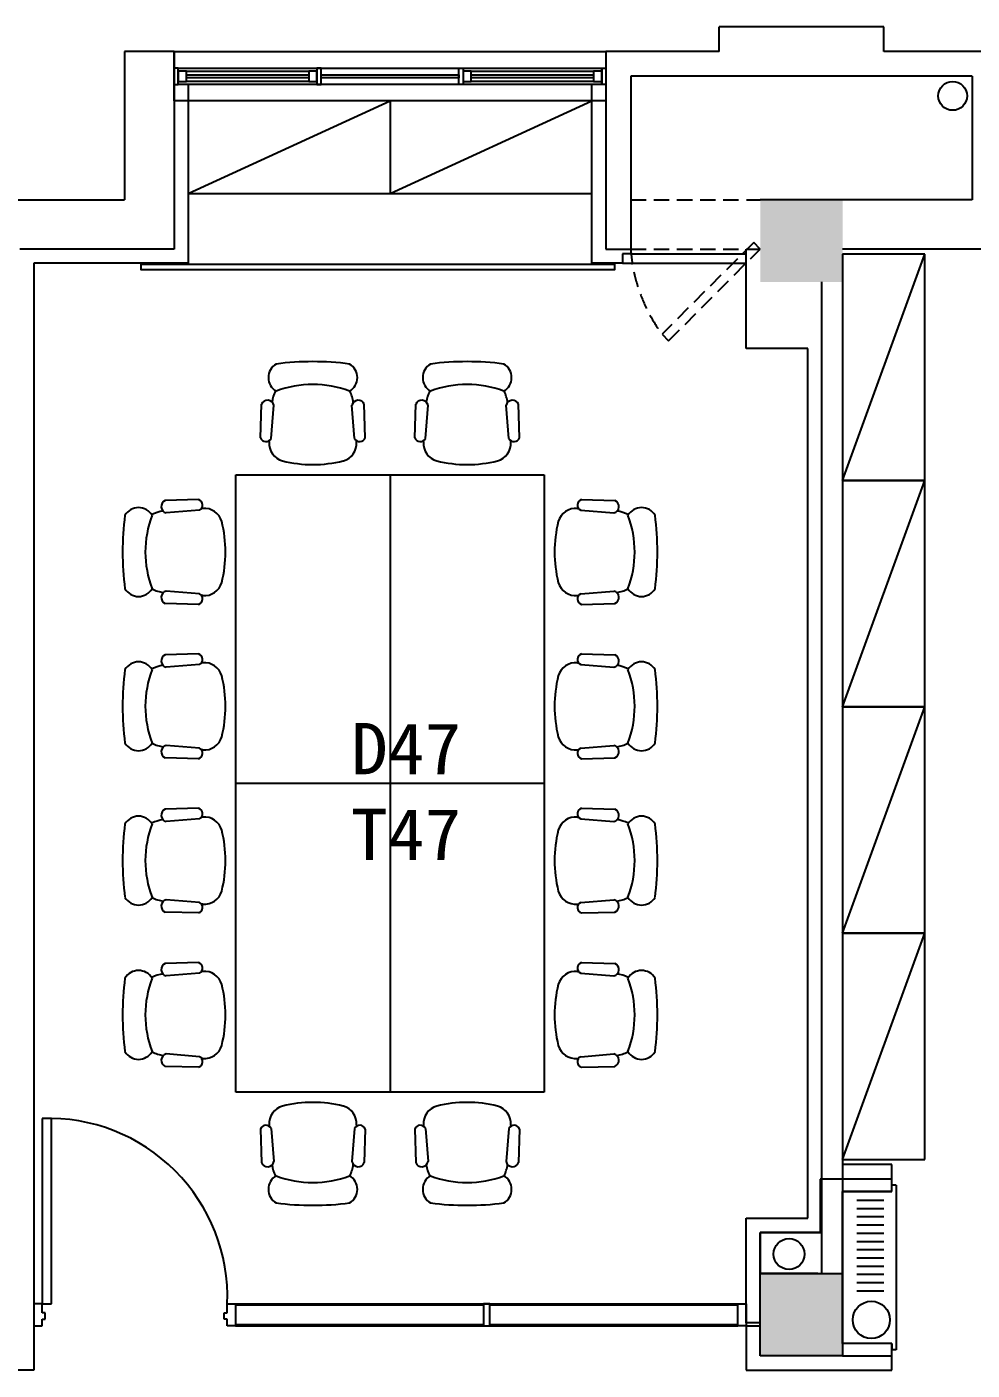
# Model space of a CAD drawing. Header units: millimetres. Extents: x 526420 to 928802, y 401925 to 509768.
# Drawn here: x 558491 to 563086, y 426750 to 433279 of the extents above; entities that cross this region are included whole.
import ezdxf

# ---------------------------------------------------------------- set-up
doc = ezdxf.new("R2010")
doc.units = ezdxf.units.MM
doc.header["$LTSCALE"] = 3000
doc.header["$MEASUREMENT"] = 0
doc.linetypes.add('DASHED', pattern=[0.75, 0.5, -0.25])
doc.layers.get('0').update_dxf_attribs({"linetype": 'CONTINUOUS'})
for name, color, linetype in [('D-WALL', 7, 'CONTINUOUS'), ('D-WINDOW', 7, 'CONTINUOUS'), ('P-DOOR', 7, 'CONTINUOUS'), ('P-FURNI-A', 7, 'CONTINUOUS'), ('P-FURNI-I', 7, 'CONTINUOUS'), ('P-WALL', 7, 'CONTINUOUS'), ('W-WD', 7, 'CONTINUOUS'), ('环控', 3, 'CONTINUOUS'), ('窗台线', 7, 'CONTINUOUS')]:
    doc.layers.add(name, color=color, linetype=linetype)
doc.styles.get("Standard").update_dxf_attribs({"font": 'romans.shx', "width": 0.65, "bigfont": 'hzfs1.shx'})

msp = doc.modelspace()

# ---------------------------------------------------------------- linework, layer by layer
at = {"color": 0, "ltscale": 0.7}
for p, q in [((560256.1, 431101.1), (560256.1, 428101.1)), ((561006.1, 429601.1), (559506.1, 429601.1))]:
    msp.add_line(p, q, dxfattribs=at)
at = {"color": 0, "ltscale": 2}
for p, q in [((562696.1, 427618.6), (562456.1, 427618.6)), ((562456.1, 426878.6), (562456.1, 427618.6)), ((562696.1, 427618.6), (562696.1, 427648.6)), ((562716.1, 427648.6), (562696.1, 427648.6)), ((562716.1, 427648.6), (562716.1, 426848.6)), ((562656.1, 427574), (562526.1, 427574)), ((562656.1, 427574), (562526.1, 427574)), ((562656.1, 427534), (562526.1, 427534)), ((562656.1, 427534), (562526.1, 427534)), ((562656.1, 427494), (562526.1, 427494)), ((562656.1, 427494), (562526.1, 427494)), ((562656.1, 427454), (562526.1, 427454)), ((562656.1, 427454), (562526.1, 427454)), ((562656.1, 427414), (562526.1, 427414)), ((562656.1, 427414), (562526.1, 427414)), ((562656.1, 427374), (562526.1, 427374)), ((562656.1, 427374), (562526.1, 427374)), ((562656.1, 427334), (562526.1, 427334)), ((562656.1, 427334), (562526.1, 427334)), ((562656.1, 427294), (562526.1, 427294)), ((562656.1, 427294), (562526.1, 427294)), ((562656.1, 427294), (562526.1, 427294)), ((562656.1, 427254), (562526.1, 427254)), ((562656.1, 427254), (562526.1, 427254)), ((562656.1, 427214), (562526.1, 427214)), ((562656.1, 427214), (562526.1, 427214)), ((562656.1, 427214), (562526.1, 427214)), ((562656.1, 427174), (562526.1, 427174)), ((562656.1, 427174), (562526.1, 427174)), ((562656.1, 427134), (562526.1, 427134)), ((562696.1, 426878.6), (562456.1, 426878.6)), ((562696.1, 426878.6), (562696.1, 426848.6)), ((562716.1, 426848.6), (562696.1, 426848.6))]:
    msp.add_line(p, q, dxfattribs=at)
at = {"color": 0, "ltscale": 0.7}
for centre, radius in [((562991.3, 432942.9), 70), ((562991.3, 432942.9), 70), ((562991.3, 432942.9), 70), ((562196.1, 427313.6), 75)]:
    msp.add_circle(centre, radius, dxfattribs=at)
at = {"color": 0, "ltscale": 2}
msp.add_circle((562596.1, 426994), 90.6, dxfattribs=at)
at = {"layer": 'D-WALL', "color": 0, "ltscale": 0.7}
for p, q in [((562656.1, 433278.6), (561856.1, 433278.6)), ((561856.1, 433158.6), (561856.1, 433278.6)), ((562656.1, 433158.6), (562656.1, 433278.6)), ((559206.1, 433158.6), (558966.1, 433158.6)), ((558966.1, 433158.6), (558966.1, 432438.6)), ((559206.1, 433158.6), (559206.1, 432198.6)), ((561306.1, 433158.6), (561306.1, 432198.6)), ((561546.1, 433158.6), (561306.1, 433158.6)), ((561856.1, 433158.6), (561306.1, 433158.6)), ((563206.1, 433158.6), (562656.1, 433158.6)), ((563206.1, 433158.6), (562966.1, 433158.6)), ((561426.1, 433038.6), (561426.1, 432198.6)), ((563086.1, 433038.6), (561426.1, 433038.6)), ((563086.1, 433038.6), (563086.1, 432438.6)), ((557656.1, 432438.6), (558966.1, 432438.6)), ((563086.1, 432438.6), (562056.1, 432438.6)), ((559206.1, 432198.6), (558456.1, 432198.6)), ((561306.1, 432198.6), (561426.1, 432198.6)), ((563206.1, 432198.6), (562456.1, 432198.6)), ((562696.1, 427678.6), (562348.1, 427678.6)), ((562348.1, 427678.6), (562348.1, 427418.6)), ((562696.1, 427618.6), (562696.1, 427678.6)), ((562456.1, 427218.6), (562456.1, 427618.6)), ((562456.1, 427618.6), (562696.1, 427618.6)), ((562348.1, 427418.6), (562056.1, 427418.6)), ((562056.1, 427418.6), (562056.1, 427218.6)), ((562456.1, 427218.6), (562456.1, 427418.6)), ((562056.1, 427218.6), (562456.1, 427218.6)), ((562696.1, 426878.6), (562456.1, 426878.6)), ((562456.1, 426878.6), (562456.1, 426818.6)), ((562696.1, 426818.6), (562696.1, 426878.6)), ((562456.1, 426818.6), (562696.1, 426818.6))]:
    msp.add_line(p, q, dxfattribs=at)
at = {"layer": 'D-WALL', "color": 0, "ltscale": 100}
for p, q in [((562056.1, 427218.6), (562456.1, 427218.6)), ((562056.1, 426818.6), (562056.1, 427218.6)), ((562456.1, 427218.6), (562456.1, 426818.6)), ((562456.1, 426818.6), (562056.1, 426818.6))]:
    msp.add_line(p, q, dxfattribs=at)
at = {"layer": 'D-WALL', "color": 0}
for points in [[(562056.1, 432438.6), (562456.1, 432438.6), (562056.1, 432038.6), (562456.1, 432038.6)], [(562056.1, 426818.6), (562456.1, 426818.6), (562056.1, 427218.6), (562456.1, 427218.6)]]:
    msp.add_solid(points, dxfattribs=at)
at = {"layer": 'D-WINDOW', "color": 0, "ltscale": 0.7}
for p, q in [((559206.1, 433158.6), (561306.1, 433158.6)), ((559226.1, 433078.6), (559206.1, 433078.6)), ((559206.1, 433078.6), (559206.1, 432998.6)), ((559226.1, 433078.6), (561286.1, 433078.6)), ((559226.1, 432998.6), (559226.1, 433078.6)), ((559226.1, 432998.6), (559226.1, 433078.6)), ((559921.1, 433078.6), (559901.1, 433078.6)), ((559901.1, 433078.6), (559901.1, 432998.6)), ((559921.1, 432998.6), (559921.1, 433078.6)), ((560591.1, 432998.6), (560591.1, 433078.6)), ((560591.1, 433078.6), (560611.1, 433078.6)), ((560611.1, 433078.6), (560611.1, 432998.6)), ((561286.1, 433078.6), (561286.1, 432998.6)), ((561286.1, 432998.6), (561286.1, 433078.6)), ((561286.1, 433078.6), (561306.1, 433078.6)), ((561306.1, 433078.6), (561306.1, 432998.6)), ((559266.1, 433063.6), (559226.1, 433063.6)), ((559226.1, 433063.6), (559226.1, 433013.6)), ((559226.1, 433013.6), (559266.1, 433013.6)), ((559266.1, 433063.6), (559861.1, 433063.6)), ((559266.1, 433013.6), (559266.1, 433063.6)), ((559266.1, 433013.6), (559266.1, 433063.6)), ((559266.1, 433046.1), (559861.1, 433046.1)), ((559266.1, 433031.1), (559266.1, 433046.1)), ((559861.1, 433031.1), (559266.1, 433031.1)), ((559861.1, 433013.6), (559266.1, 433013.6)), ((559901.1, 433063.6), (559861.1, 433063.6)), ((559861.1, 433063.6), (559861.1, 433013.6)), ((559861.1, 433063.6), (559861.1, 433013.6)), ((559861.1, 433046.1), (559861.1, 433031.1)), ((559861.1, 433013.6), (559901.1, 433013.6)), ((559901.1, 433013.6), (559901.1, 433063.6)), ((559921.1, 433046.1), (560591.1, 433046.1)), ((559921.1, 433031.1), (559921.1, 433046.1)), ((560591.1, 433031.1), (559921.1, 433031.1)), ((560591.1, 433046.1), (560591.1, 433031.1)), ((560651.1, 433063.6), (560611.1, 433063.6)), ((560611.1, 433063.6), (560611.1, 433013.6)), ((560611.1, 433013.6), (560651.1, 433013.6)), ((560651.1, 433063.6), (561246.1, 433063.6)), ((560651.1, 433013.6), (560651.1, 433063.6)), ((560651.1, 433013.6), (560651.1, 433063.6)), ((560651.1, 433046.1), (561246.1, 433046.1)), ((560651.1, 433031.1), (560651.1, 433046.1)), ((561246.1, 433031.1), (560651.1, 433031.1)), ((561246.1, 433013.6), (560651.1, 433013.6)), ((561286.1, 433063.6), (561246.1, 433063.6)), ((561246.1, 433063.6), (561246.1, 433013.6)), ((561246.1, 433063.6), (561246.1, 433013.6)), ((561246.1, 433046.1), (561246.1, 433031.1)), ((561246.1, 433013.6), (561286.1, 433013.6)), ((561286.1, 433013.6), (561286.1, 433063.6)), ((559206.1, 432998.6), (559226.1, 432998.6)), ((561286.1, 432998.6), (559226.1, 432998.6)), ((559901.1, 432998.6), (559921.1, 432998.6)), ((560611.1, 432998.6), (560591.1, 432998.6)), ((561306.1, 432998.6), (561286.1, 432998.6))]:
    msp.add_line(p, q, dxfattribs=at)
at = {"layer": 'P-DOOR', "color": 0, "linetype": 'DASHED', "ltscale": 0.05}
for p, q in [((561426.1, 432438.6), (562056.1, 432438.6)), ((562024.3, 432230.4), (561578.8, 431784.9)), ((562056.1, 432198.6), (562024.3, 432230.4)), ((561426.1, 432198.6), (562056.1, 432198.6)), ((561610.7, 431753.1), (562056.1, 432198.6)), ((561578.8, 431784.9), (561610.7, 431753.1))]:
    msp.add_line(p, q, dxfattribs=at)
at = {"layer": 'P-DOOR', "color": 0}
for p, q in [((558610.1, 427972.6), (558565.1, 427972.6)), ((558565.1, 427972.6), (558565.1, 427072.6)), ((558610.1, 427072.6), (558610.1, 427972.6)), ((558565.1, 427072.6), (558610.1, 427072.6))]:
    msp.add_line(p, q, dxfattribs=at)
at = {"layer": 'P-DOOR', "color": 0, "linetype": 'DASHED', "ltscale": 0.05}
msp.add_arc((562205.9, 432251.4), 781.5, 183.87552, 216.64804, dxfattribs=at)
at = {"layer": 'P-DOOR', "color": 0}
msp.add_arc((558596.7, 427104.2), 869, 357.91733, 92.08267, dxfattribs=at)
at = {"layer": 'P-FURNI-A', "color": 0, "ltscale": 2}
for p, q in [((561426.1, 432174.6), (561987.1, 432174.6)), ((561387.1, 432129.6), (561987.1, 432129.6)), ((562696.1, 427748.6), (562456.1, 427748.6)), ((562456.1, 427748.6), (562456.1, 427618.6)), ((562696.1, 427618.6), (562696.1, 427748.6)), ((562456.1, 427618.6), (562696.1, 427618.6)), ((561947.1, 426964.6), (561947.1, 427072.6)), ((561947.1, 427072.6), (561987.1, 427072.6)), ((561987.1, 427072.6), (561987.1, 426964.6)), ((561987.1, 427072.6), (561987.1, 427072.6)), ((561987.1, 426964.6), (561947.1, 426964.6)), ((561947.1, 426964.6), (561947.1, 426964.6)), ((561947.1, 426964.6), (561947.1, 426964.6)), ((561947.1, 426964.6), (561947.1, 426964.6)), ((561947.1, 426964.6), (561947.1, 426964.6))]:
    msp.add_line(p, q, dxfattribs=at)
at = {"layer": 'P-FURNI-A', "color": 0, "ltscale": 0.7}
for p, q in [((562056.1, 427218.6), (562056.1, 427418.6)), ((562056.1, 427418.6), (562356.1, 427418.6)), ((562336.1, 427218.6), (562056.1, 427218.6)), ((562336.1, 427218.6), (562336.1, 427218.6))]:
    msp.add_line(p, q, dxfattribs=at)
at = {"layer": 'P-FURNI-I', "color": 0, "ltscale": 0.7}
for p, q in [((559275.1, 432918.6), (559275.1, 432468.6)), ((561237.1, 432918.6), (559275.1, 432918.6)), ((559275.1, 432468.6), (560256.1, 432918.6)), ((560256.1, 432918.6), (560256.1, 432468.6)), ((560256.1, 432468.6), (561237.1, 432918.6)), ((561237.1, 432468.6), (561237.1, 432918.6)), ((559275.1, 432468.6), (561237.1, 432468.6))]:
    msp.add_line(p, q, dxfattribs=at)
at = {"layer": 'P-FURNI-I', "color": 0, "ltscale": 100}
for p, q in [((562856.1, 432173.6), (562456.1, 432173.6)), ((562456.1, 432173.6), (562456.1, 431073.6)), ((562456.1, 431073.6), (562856.1, 432173.6)), ((562856.1, 431073.6), (562856.1, 432173.6)), ((562456.1, 431073.6), (562856.1, 431073.6)), ((562856.1, 431073.6), (562456.1, 431073.6)), ((562456.1, 431073.6), (562456.1, 429973.6)), ((562456.1, 429973.6), (562856.1, 431073.6)), ((562856.1, 429973.6), (562856.1, 431073.6)), ((562456.1, 429973.6), (562856.1, 429973.6)), ((562856.1, 429973.6), (562456.1, 429973.6)), ((562456.1, 429973.6), (562456.1, 428873.6)), ((562456.1, 428873.6), (562856.1, 429973.6)), ((562856.1, 428873.6), (562856.1, 429973.6)), ((562456.1, 428873.6), (562856.1, 428873.6)), ((562856.1, 428873.6), (562456.1, 428873.6)), ((562456.1, 428873.6), (562456.1, 427773.6)), ((562456.1, 427773.6), (562856.1, 428873.6)), ((562856.1, 427773.6), (562856.1, 428873.6)), ((562456.1, 427773.6), (562856.1, 427773.6))]:
    msp.add_line(p, q, dxfattribs=at)
at = {"layer": 'P-FURNI-I', "color": 0}
for p, q in [((559626.7, 431281.3), (559631.1, 431444)), ((559678.1, 431278), (559691.3, 431439.1)), ((560084.2, 431278), (560071, 431439.1)), ((560135.6, 431281.3), (560131.2, 431444)), ((560376.7, 431281.3), (560381.1, 431444)), ((560428.1, 431278), (560441.3, 431439.1)), ((560834.2, 431278), (560821, 431439.1)), ((560885.6, 431281.3), (560881.2, 431444)), ((559669.4, 431261.7), (559669.9, 431268.1)), ((559669.4, 431261.7), (559669.8, 431268)), ((560092.9, 431261.7), (560092.4, 431268.1)), ((560419.4, 431261.7), (560419.9, 431268.1)), ((560419.4, 431261.7), (560419.8, 431268)), ((560842.9, 431261.7), (560842.4, 431268.1)), ((559325.9, 430980.6), (559163.2, 430976.2)), ((561186.4, 430980.6), (561349.1, 430976.2)), ((559329.2, 430929.1), (559168.1, 430916)), ((559345.5, 430937.8), (559339.1, 430937.3)), ((559345.5, 430937.8), (559339.2, 430937.4)), ((561166.8, 430937.8), (561173.1, 430937.4)), ((561166.8, 430937.8), (561173.1, 430937.3)), ((561183.1, 430929.1), (561344.2, 430916)), ((559329.2, 430523), (559168.1, 430536.2)), ((561183.1, 430523), (561344.2, 430536.2)), ((559325.9, 430471.6), (559163.2, 430476)), ((559345.5, 430514.3), (559339.1, 430514.8)), ((561166.8, 430514.3), (561173.1, 430514.8)), ((561186.4, 430471.6), (561349.1, 430476)), ((559325.9, 430230.6), (559163.2, 430226.2)), ((561186.4, 430230.6), (561349.1, 430226.2)), ((559329.2, 430179.1), (559168.1, 430166)), ((559345.5, 430187.8), (559339.1, 430187.3)), ((559345.5, 430187.8), (559339.2, 430187.4)), ((561166.8, 430187.8), (561173.1, 430187.4)), ((561166.8, 430187.8), (561173.1, 430187.3)), ((561183.1, 430179.1), (561344.2, 430166)), ((559329.2, 429773), (559168.1, 429786.2)), ((559345.5, 429764.3), (559339.1, 429764.8)), ((561166.8, 429764.3), (561173.1, 429764.8)), ((561183.1, 429773), (561344.2, 429786.2)), ((559325.9, 429721.6), (559163.2, 429726)), ((561186.4, 429721.6), (561349.1, 429726)), ((559325.9, 429480.6), (559163.2, 429476.2)), ((561186.4, 429480.6), (561349.1, 429476.2)), ((559329.2, 429429.1), (559168.1, 429416)), ((559345.5, 429437.8), (559339.1, 429437.3)), ((559345.5, 429437.8), (559339.2, 429437.4)), ((561166.8, 429437.8), (561173.1, 429437.4)), ((561166.8, 429437.8), (561173.1, 429437.3)), ((561183.1, 429429.1), (561344.2, 429416)), ((559329.2, 429023), (559168.1, 429036.2)), ((561183.1, 429023), (561344.2, 429036.2)), ((559325.9, 428971.6), (559163.2, 428976)), ((559345.5, 429014.3), (559339.1, 429014.8)), ((561166.8, 429014.3), (561173.1, 429014.8)), ((561186.4, 428971.6), (561349.1, 428976)), ((559325.9, 428730.6), (559163.2, 428726.2)), ((561186.4, 428730.6), (561349.1, 428726.2)), ((559329.2, 428679.1), (559168.1, 428666)), ((559345.5, 428687.8), (559339.1, 428687.3)), ((559345.5, 428687.8), (559339.2, 428687.4)), ((561166.8, 428687.8), (561173.1, 428687.4)), ((561166.8, 428687.8), (561173.1, 428687.3)), ((561183.1, 428679.1), (561344.2, 428666)), ((559329.2, 428273), (559168.1, 428286.2)), ((559345.5, 428264.3), (559339.1, 428264.8)), ((561166.8, 428264.3), (561173.1, 428264.8)), ((561183.1, 428273), (561344.2, 428286.2)), ((559325.9, 428221.6), (559163.2, 428226)), ((561186.4, 428221.6), (561349.1, 428226)), ((559626.7, 427920.8), (559631.1, 427758.2)), ((559669.4, 427940.5), (559669.8, 427934.2)), ((559669.4, 427940.5), (559669.9, 427934.1)), ((559678.1, 427924.1), (559691.3, 427763)), ((560084.2, 427924.1), (560071, 427763)), ((560092.9, 427940.5), (560092.4, 427934.1)), ((560135.6, 427920.8), (560131.2, 427758.2)), ((560376.7, 427920.8), (560381.1, 427758.2)), ((560419.4, 427940.5), (560419.8, 427934.2)), ((560419.4, 427940.5), (560419.9, 427934.1)), ((560428.1, 427924.1), (560441.3, 427763)), ((560834.2, 427924.1), (560821, 427763)), ((560842.9, 427940.5), (560842.4, 427934.1)), ((560885.6, 427920.8), (560881.2, 427758.2))]:
    msp.add_line(p, q, dxfattribs=at)
at = {"layer": 'P-FURNI-I', "color": 0, "ltscale": 5}
for p, q in [((559506.1, 431101.1), (561006.1, 431101.1)), ((559506.1, 428101.1), (559506.1, 431101.1)), ((561006.1, 431101.1), (561006.1, 428101.1)), ((561006.1, 428101.1), (559506.1, 428101.1))]:
    msp.add_line(p, q, dxfattribs=at)
at = {"layer": 'P-FURNI-I', "color": 0}
for centre, radius, start, end in [((559741.4, 431573.8), 76.4, 120.39269, 239.60731), ((559881.1, 430267.8), 1383.5, 82.59073, 97.40927), ((560020.9, 431573.8), 76.4, 300.39269, 59.60731), ((560491.4, 431573.8), 76.4, 120.39269, 239.60731), ((560631.1, 430267.8), 1383.5, 82.59073, 97.40927), ((560770.9, 431573.8), 76.4, 300.39269, 59.60731), ((559857.8, 431429.9), 177.1, 153.61801, 171.90476), ((559881.1, 431038), 502.6, 69.20895, 110.79105), ((559902, 431429.9), 177.1, 7.33471, 26.21221), ((560607.8, 431429.9), 177.1, 153.61801, 171.90476), ((560631.1, 431038), 502.6, 69.20895, 110.79105), ((560652, 431429.9), 177.1, 7.33471, 26.21221), ((559660.4, 431432.1), 31.7, 12.86629, 157.84358), ((560101.9, 431432.1), 31.7, 22.15642, 167.13371), ((560410.4, 431432.1), 31.7, 12.86629, 157.84358), ((560851.9, 431432.1), 31.7, 22.15642, 167.13371), ((559653, 431290.3), 27.9, 198.71616, 333.95689), ((559757.6, 431254), 88.6, 175, 253.89134), ((560004.6, 431254), 88.6, 286.10866, 5), ((560109.2, 431290.3), 27.9, 206.04311, 341.28384), ((560403, 431290.3), 27.9, 198.71616, 333.95689), ((560507.6, 431254), 88.6, 175, 253.89134), ((560754.6, 431254), 88.6, 286.10866, 5), ((560859.2, 431290.3), 27.9, 206.04311, 341.28384), ((559881.1, 431775.2), 624.1, 256.27501, 283.72499), ((560631.1, 431775.2), 624.1, 256.27501, 283.72499), ((559316.9, 430954.2), 27.9, 296.04311, 71.28384), ((561195.3, 430954.2), 27.9, 108.71616, 243.95689), ((559033.4, 430865.8), 76.4, 30.39269, 149.60731), ((559177.3, 430749.5), 177.1, 98.09524, 116.38199), ((559175.2, 430946.8), 31.7, 112.15642, 257.13371), ((559353.2, 430849.6), 88.6, 16.10866, 95), ((561159.1, 430849.6), 88.6, 85, 163.89134), ((561337.1, 430946.8), 31.7, 282.86629, 67.84358), ((561335, 430749.5), 177.1, 63.61801, 81.90476), ((561478.9, 430865.8), 76.4, 30.39269, 149.60731), ((560339.4, 430726.1), 1383.5, 172.59073, 187.40927), ((559569.2, 430726.1), 502.6, 159.20895, 200.79105), ((558832, 430726.1), 624.1, 346.27501, 13.72499), ((561680.3, 430726.1), 624.1, 166.27501, 193.72499), ((560943.1, 430726.1), 502.6, 339.20895, 20.79105), ((560172.9, 430726.1), 1383.5, 352.59073, 7.40927), ((559033.4, 430586.3), 76.4, 210.39269, 329.60731), ((559177.3, 430705.2), 177.1, 243.78779, 262.66529), ((559175.2, 430505.3), 31.7, 102.86629, 247.84358), ((559316.9, 430498), 27.9, 288.71616, 63.95689), ((559353.2, 430602.6), 88.6, 265, 343.89134), ((561159.1, 430602.6), 88.6, 196.10866, 275), ((561195.3, 430498), 27.9, 116.04311, 251.28384), ((561337.1, 430505.3), 31.7, 292.15642, 77.13371), ((561335, 430705.2), 177.1, 277.33471, 296.21221), ((561478.9, 430586.3), 76.4, 210.39269, 329.60731), ((559175.2, 430196.8), 31.7, 112.15642, 257.13371), ((559316.9, 430204.2), 27.9, 296.04311, 71.28384), ((561195.3, 430204.2), 27.9, 108.71616, 243.95689), ((561337.1, 430196.8), 31.7, 282.86629, 67.84358), ((560339.4, 429976.1), 1383.5, 172.59073, 187.40927), ((559033.4, 430115.8), 76.4, 30.39269, 149.60731), ((559569.2, 429976.1), 502.6, 159.20895, 200.79105), ((559177.3, 429999.5), 177.1, 98.09524, 116.38199), ((559353.2, 430099.6), 88.6, 16.10866, 95), ((561159.1, 430099.6), 88.6, 85, 163.89134), ((561335, 429999.5), 177.1, 63.61801, 81.90476), ((561478.9, 430115.8), 76.4, 30.39269, 149.60731), ((560943.1, 429976.1), 502.6, 339.20895, 20.79105), ((560172.9, 429976.1), 1383.5, 352.59073, 7.40927), ((558832, 429976.1), 624.1, 346.27501, 13.72499), ((561680.3, 429976.1), 624.1, 166.27501, 193.72499), ((559353.2, 429852.6), 88.6, 265, 343.89134), ((561159.1, 429852.6), 88.6, 196.10866, 275), ((559033.4, 429836.3), 76.4, 210.39269, 329.60731), ((559177.3, 429955.2), 177.1, 243.78779, 262.66529), ((559175.2, 429755.3), 31.7, 102.86629, 247.84358), ((559316.9, 429748), 27.9, 288.71616, 63.95689), ((561195.3, 429748), 27.9, 116.04311, 251.28384), ((561337.1, 429755.3), 31.7, 292.15642, 77.13371), ((561335, 429955.2), 177.1, 277.33471, 296.21221), ((561478.9, 429836.3), 76.4, 210.39269, 329.60731), ((559316.9, 429454.2), 27.9, 296.04311, 71.28384), ((561195.3, 429454.2), 27.9, 108.71616, 243.95689), ((559033.4, 429365.8), 76.4, 30.39269, 149.60731), ((559177.3, 429249.5), 177.1, 98.09524, 116.38199), ((559175.2, 429446.8), 31.7, 112.15642, 257.13371), ((559353.2, 429349.6), 88.6, 16.10866, 95), ((561159.1, 429349.6), 88.6, 85, 163.89134), ((561337.1, 429446.8), 31.7, 282.86629, 67.84358), ((561335, 429249.5), 177.1, 63.61801, 81.90476), ((561478.9, 429365.8), 76.4, 30.39269, 149.60731), ((560339.4, 429226.1), 1383.5, 172.59073, 187.40927), ((559569.2, 429226.1), 502.6, 159.20895, 200.79105), ((558832, 429226.1), 624.1, 346.27501, 13.72499), ((561680.3, 429226.1), 624.1, 166.27501, 193.72499), ((560943.1, 429226.1), 502.6, 339.20895, 20.79105), ((560172.9, 429226.1), 1383.5, 352.59073, 7.40927), ((559033.4, 429086.3), 76.4, 210.39269, 329.60731), ((559177.3, 429205.2), 177.1, 243.78779, 262.66529), ((559175.2, 429005.3), 31.7, 102.86629, 247.84358), ((559316.9, 428998), 27.9, 288.71616, 63.95689), ((559353.2, 429102.6), 88.6, 265, 343.89134), ((561159.1, 429102.6), 88.6, 196.10866, 275), ((561195.3, 428998), 27.9, 116.04311, 251.28384), ((561337.1, 429005.3), 31.7, 292.15642, 77.13371), ((561335, 429205.2), 177.1, 277.33471, 296.21221), ((561478.9, 429086.3), 76.4, 210.39269, 329.60731), ((559175.2, 428696.8), 31.7, 112.15642, 257.13371), ((559316.9, 428704.2), 27.9, 296.04311, 71.28384), ((561195.3, 428704.2), 27.9, 108.71616, 243.95689), ((561337.1, 428696.8), 31.7, 282.86629, 67.84358), ((560339.4, 428476.1), 1383.5, 172.59073, 187.40927), ((559033.4, 428615.8), 76.4, 30.39269, 149.60731), ((559569.2, 428476.1), 502.6, 159.20895, 200.79105), ((559177.3, 428499.5), 177.1, 98.09524, 116.38199), ((559353.2, 428599.6), 88.6, 16.10866, 95), ((561159.1, 428599.6), 88.6, 85, 163.89134), ((561335, 428499.5), 177.1, 63.61801, 81.90476), ((561478.9, 428615.8), 76.4, 30.39269, 149.60731), ((560943.1, 428476.1), 502.6, 339.20895, 20.79105), ((560172.9, 428476.1), 1383.5, 352.59073, 7.40927), ((558832, 428476.1), 624.1, 346.27501, 13.72499), ((561680.3, 428476.1), 624.1, 166.27501, 193.72499), ((559353.2, 428352.6), 88.6, 265, 343.89134), ((561159.1, 428352.6), 88.6, 196.10866, 275), ((559033.4, 428336.3), 76.4, 210.39269, 329.60731), ((559177.3, 428455.2), 177.1, 243.78779, 262.66529), ((559175.2, 428255.3), 31.7, 102.86629, 247.84358), ((559316.9, 428248), 27.9, 288.71616, 63.95689), ((561195.3, 428248), 27.9, 116.04311, 251.28384), ((561337.1, 428255.3), 31.7, 292.15642, 77.13371), ((561335, 428455.2), 177.1, 277.33471, 296.21221), ((561478.9, 428336.3), 76.4, 210.39269, 329.60731), ((559881.1, 427427), 624.1, 76.27501, 103.72499), ((560631.1, 427427), 624.1, 76.27501, 103.72499), ((559757.6, 427948.2), 88.6, 106.10866, 185), ((560004.6, 427948.2), 88.6, 355, 73.89134), ((560507.6, 427948.2), 88.6, 106.10866, 185), ((560754.6, 427948.2), 88.6, 355, 73.89134), ((559653, 427911.9), 27.9, 26.04311, 161.28384), ((560109.2, 427911.9), 27.9, 18.71616, 153.95689), ((560403, 427911.9), 27.9, 26.04311, 161.28384), ((560859.2, 427911.9), 27.9, 18.71616, 153.95689), ((559660.4, 427770.1), 31.7, 202.15642, 347.13371), ((559857.8, 427772.3), 177.1, 188.09524, 206.38199), ((559902, 427772.3), 177.1, 333.78779, 352.66529), ((560101.9, 427770.1), 31.7, 192.86629, 337.84358), ((560410.4, 427770.1), 31.7, 202.15642, 347.13371), ((560607.8, 427772.3), 177.1, 188.09524, 206.38199), ((560652, 427772.3), 177.1, 333.78779, 352.66529), ((560851.9, 427770.1), 31.7, 192.86629, 337.84358), ((559741.4, 427628.3), 76.4, 120.39269, 239.60731), ((559881.1, 428164.2), 502.6, 249.20895, 290.79105), ((560020.9, 427628.3), 76.4, 300.39269, 59.60731), ((560491.4, 427628.3), 76.4, 120.39269, 239.60731), ((560631.1, 428164.2), 502.6, 249.20895, 290.79105), ((560770.9, 427628.3), 76.4, 300.39269, 59.60731), ((559881.1, 428934.4), 1383.5, 262.59073, 277.40927), ((560631.1, 428934.4), 1383.5, 262.59073, 277.40927)]:
    msp.add_arc(centre, radius, start, end, dxfattribs=at)
at = {"layer": 'P-WALL', "color": 0, "ltscale": 2}
for p, q in [((561237.1, 432998.6), (559275.1, 432998.6)), ((559275.1, 432998.6), (559275.1, 432129.6)), ((561237.1, 432129.6), (561237.1, 432998.6)), ((561426.1, 432174.6), (561387.1, 432174.6)), ((561387.1, 432174.6), (561387.1, 432129.6)), ((561426.1, 432198.6), (561426.1, 432174.6)), ((561987.1, 431714.6), (561987.1, 432198.6)), ((561987.1, 432198.6), (562056.1, 432198.6)), ((559275.1, 432129.6), (558525.1, 432129.6)), ((558525.1, 432129.6), (558525.1, 431969.6)), ((561387.1, 432129.6), (561237.1, 432129.6)), ((558525.1, 431969.6), (558525.1, 431969.6)), ((558525.1, 431969.6), (558525.1, 427287.6)), ((562287.1, 431714.6), (561987.1, 431714.6)), ((562287.1, 427487.6), (562287.1, 431714.6)), ((561987.1, 426979.6), (561987.1, 427487.6)), ((561987.1, 427487.6), (562287.1, 427487.6)), ((558525.1, 427287.6), (558525.1, 427287.6)), ((558525.1, 427287.6), (558525.1, 426749.6)), ((558525.1, 427072.6), (558525.1, 426964.6)), ((558565.1, 427072.6), (558525.1, 427072.6)), ((558525.1, 427072.6), (558525.1, 427072.6)), ((558565.1, 427027.6), (558565.1, 427072.6)), ((559465.1, 427027.6), (559465.1, 427072.6)), ((559465.1, 427072.6), (559505.1, 427072.6)), ((559465.1, 427027.6), (559465.1, 427072.6)), ((559465.1, 427072.6), (559505.1, 427072.6)), ((559505.1, 427072.6), (559505.1, 426964.6)), ((559505.1, 427072.6), (559505.1, 427072.6)), ((559505.1, 427072.6), (559505.1, 426964.6)), ((559505.1, 427072.6), (559505.1, 427072.6)), ((559505.1, 427072.6), (561947.1, 427072.6)), ((559505.1, 427066.6), (560711.1, 427066.6)), ((560741.1, 427072.6), (560711.1, 427072.6)), ((560711.1, 427072.6), (560711.1, 426964.6)), ((560741.1, 426964.6), (560741.1, 427072.6)), ((560741.1, 427066.6), (561947.1, 427066.6)), ((561947.1, 426964.6), (561947.1, 427072.6)), ((561947.1, 427072.6), (561987.1, 427072.6)), ((561987.1, 427072.6), (561987.1, 426964.6)), ((561987.1, 427072.6), (561987.1, 427072.6)), ((558580.1, 427027.6), (558565.1, 427027.6)), ((558565.1, 426964.6), (558565.1, 426997.6)), ((558565.1, 426997.6), (558580.1, 426997.6)), ((558580.1, 426997.6), (558580.1, 427027.6)), ((559450.1, 426997.6), (559450.1, 427027.6)), ((559450.1, 427027.6), (559465.1, 427027.6)), ((559450.1, 426997.6), (559450.1, 427027.6)), ((559450.1, 427027.6), (559465.1, 427027.6)), ((559465.1, 426997.6), (559450.1, 426997.6)), ((559465.1, 426997.6), (559450.1, 426997.6)), ((559465.1, 426964.6), (559465.1, 426997.6)), ((559465.1, 426964.6), (559465.1, 426997.6)), ((558525.1, 426964.6), (558565.1, 426964.6)), ((559505.1, 426964.6), (559465.1, 426964.6)), ((559505.1, 426964.6), (559465.1, 426964.6)), ((559505.1, 426970.6), (560711.1, 426970.6)), ((559505.1, 426964.6), (561947.1, 426964.6)), ((560711.1, 426964.6), (560741.1, 426964.6)), ((560741.1, 426970.6), (561947.1, 426970.6)), ((561987.1, 426964.6), (561947.1, 426964.6)), ((561947.1, 426964.6), (561947.1, 426964.6)), ((561947.1, 426964.6), (561947.1, 426964.6)), ((561947.1, 426964.6), (561947.1, 426964.6)), ((561947.1, 426964.6), (561947.1, 426964.6)), ((562056.1, 426979.6), (561987.1, 426979.6)), ((561987.1, 426979.6), (561987.1, 426964.6)), ((561987.1, 426964.6), (562056.1, 426964.6)), ((561987.1, 426964.6), (561987.1, 426749.6)), ((562056.1, 426964.6), (562056.1, 426979.6)), ((562696.1, 426878.6), (562456.1, 426878.6)), ((562696.1, 426749.6), (562696.1, 426878.6)), ((558525.1, 426749.6), (557987.1, 426749.6)), ((561987.1, 426749.6), (562696.1, 426749.6))]:
    msp.add_line(p, q, dxfattribs=at)
at = {"layer": 'P-WALL', "color": 0, "ltscale": 0.7}
for p, q in [((562356.1, 427218.6), (562356.1, 432038.6)), ((562456.1, 432038.6), (562456.1, 427218.6))]:
    msp.add_line(p, q, dxfattribs=at)
at = {"layer": 'W-WD', "color": 0, "ltscale": 0.7}
msp.add_circle((562991.3, 432942.9), 70, dxfattribs=at)
at = {"layer": '环控', "color": 0, "ltscale": 0.7}
msp.add_lwpolyline([(561347.8, 432124.9), (561347.8, 432098.2), (559046.6, 432098.2), (559046.6, 432124.9)], close=True, dxfattribs=at)
at = {"layer": '窗台线', "color": 0, "ltscale": 0.7}
for p, q in [((559206.1, 432918.6), (559206.1, 433158.6)), ((561306.1, 433158.6), (561306.1, 432918.6)), ((561306.1, 432918.6), (559206.1, 432918.6))]:
    msp.add_line(p, q, dxfattribs=at)

# ---------------------------------------------------------------- texts
at = {"layer": 'P-FURNI-I', "color": 6, "ltscale": 0.7, "insert": (560066.8, 429895.6), "char_height": 250, "width": 489.221, "attachment_point": 1}
msp.add_mtext('{\\fKaiTi_GB2312|b0|i0|c134|p49;\\W1.05;\\C3;D47\\PT47}', dxfattribs=at)

doc.saveas('drawing.dxf')
